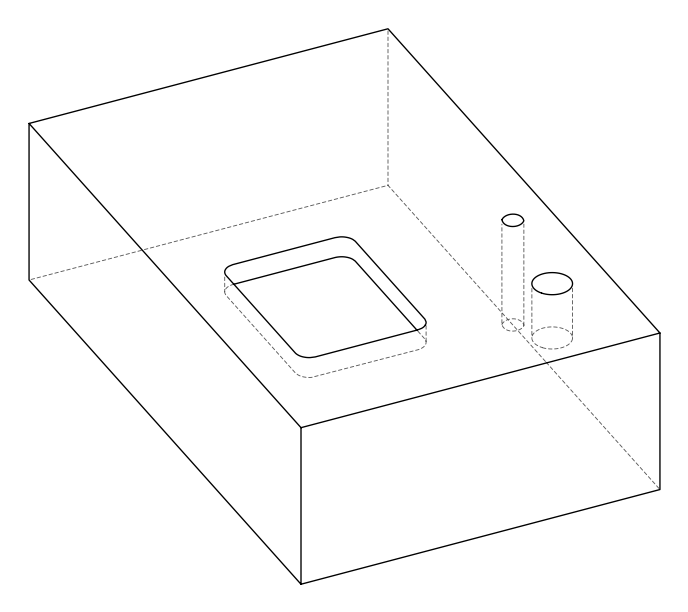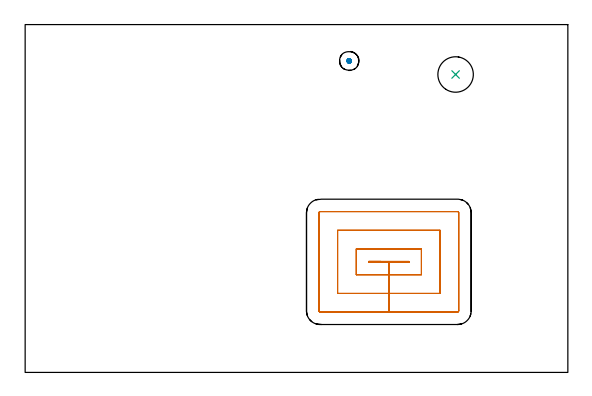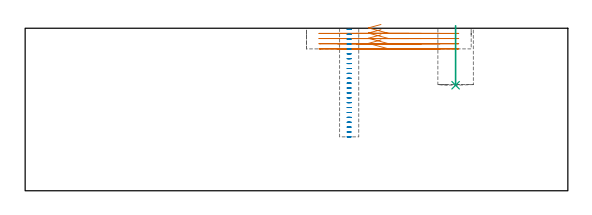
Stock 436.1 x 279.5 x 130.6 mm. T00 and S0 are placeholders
(PLAN: 3 operations, 2 tool changes, 9.4 min)
(1 MILL_RECTANGULAR_POCKET | POCKET_RECTANGULAR_STRAIGHT | UGT0201_104 | Follow Part, ap 5, ae 75% | 7.69 min | 219499 mm3)
(2 MILL_BLIND_HOLE_FROM_SOLID_MATERIAL | STEP1POCKET | NXT0201_011 | Spiral | 1.51 min | 16241 mm3)
(3 INDEXABLE_INSERT_DRILL_BLIND_HOLE_FROM_SOLID | STEP1POCKET_1 | NXT0302_028 | 0.19 min | 28949 mm3)
(TOOL UGT0201_104 | End Mill 20 mm | D20 FL22 Z2)
(TOOL NXT0201_011 | ENDMILL 12mm [2P460-1200-NA 1630] | D12 FL38 Z6)
(TOOL NXT0302_028 | Index. Insert Drill 28.5mm [880-D2850L32-03] | D28.5 PA176 FL86 Z2)
(OP 1 MILL_RECTANGULAR_POCKET)
G17 G21 G94 G90
T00 M6
G54
G17 G0 G90 X285.934 Y89.2 S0 M3
G43 Z140.6 H0
Z133.6
G94 G1 X276.1 Z130.965 F250.
Y88.5 Z130.777
X292.25 Z126.45
X308.4 F500.
Y89.2
X276.1
Y88.5
X292.25
Y78.5
X318.4
Y99.2
X266.1
Y78.5
X292.25
Y63.5
X333.4
Y114.2
X251.1
Y63.5
X292.25
Y48.5
X347.5
G3 X348.4 Y49.4 R0.9
G1 Y128.3
G3 X347.5 Y129.2 R0.9
G1 X237.
G3 X236.1 Y128.3 R0.9
G1 Y49.4
G3 X237. Y48.5 R0.9
G1 X292.25
X293.25
G0 X285.934 Y89.2 Z129.45
G1 X276.1 Z126.815 F250.
Y88.5 Z126.627
X292.25 Z122.3
X308.4 F500.
Y89.2
X276.1
Y88.5
X292.25
Y78.5
X318.4
Y99.2
X266.1
Y78.5
X292.25
Y63.5
X333.4
Y114.2
X251.1
Y63.5
X292.25
Y48.5
X347.5
G3 X348.4 Y49.4 R0.9
G1 Y128.3
G3 X347.5 Y129.2 R0.9
G1 X237.
G3 X236.1 Y128.3 R0.9
G1 Y49.4
G3 X237. Y48.5 R0.9
G1 X292.25
X293.25
G0 X285.934 Y89.2 Z125.3
G1 X276.1 Z122.665 F250.
Y88.5 Z122.477
X292.25 Z118.15
X308.4 F500.
Y89.2
X276.1
Y88.5
X292.25
Y78.5
X318.4
Y99.2
X266.1
Y78.5
X292.25
Y63.5
X333.4
Y114.2
X251.1
Y63.5
X292.25
Y48.5
X347.5
G3 X348.4 Y49.4 R0.9
G1 Y128.3
G3 X347.5 Y129.2 R0.9
G1 X237.
G3 X236.1 Y128.3 R0.9
G1 Y49.4
G3 X237. Y48.5 R0.9
G1 X292.25
X293.25
G0 X285.934 Y89.2 Z121.15
G1 X276.1 Z118.515 F250.
Y88.5 Z118.327
X292.25 Z114.
X308.4 F500.
Y89.2
X276.1
Y88.5
X292.25
Y78.5
X318.4
Y99.2
X266.1
Y78.5
X292.25
Y63.5
X333.4
Y114.2
X251.1
Y63.5
X292.25
Y48.5
X347.5
G3 X348.4 Y49.4 R0.9
G1 Y128.3
G3 X347.5 Y129.2 R0.9
G1 X237.
G3 X236.1 Y128.3 R0.9
G1 Y49.4
G3 X237. Y48.5 R0.9
G1 X292.25
X293.25
G0 Z140.6
M5
M2
(OP 2 MILL_BLIND_HOLE_FROM_SOLID_MATERIAL)
G17 G21 G94 G90
T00 M6
G54
G17 G0 G90 X260.4 Y250.3 S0 M3
G43 Z140.6 H1
Z129.674
G94 G3 X261.161 Y251.239 R0.778 F250.
X260.047 Y251.963 R0.939
X258.737 Y249.947 R1.7
X260.047 Y251.963 R-1.7
X259.392 Y250.955 R0.85
X260.4 Y250.3 R0.85
G0 Z125.748
G3 X261.161 Y251.239 R0.778
X260.047 Y251.963 R0.939
X258.737 Y249.947 R1.7
X260.047 Y251.963 R-1.7
X259.392 Y250.955 R0.85
X260.4 Y250.3 R0.85
G0 Z121.822
G3 X261.161 Y251.239 R0.778
X260.047 Y251.963 R0.939
X258.737 Y249.947 R1.7
X260.047 Y251.963 R-1.7
X259.392 Y250.955 R0.85
X260.4 Y250.3 R0.85
G0 Z117.896
G3 X261.161 Y251.239 R0.778
X260.047 Y251.963 R0.939
X258.737 Y249.947 R1.7
X260.047 Y251.963 R-1.7
X259.392 Y250.955 R0.85
X260.4 Y250.3 R0.85
G0 Z113.97
G3 X261.161 Y251.239 R0.778
X260.047 Y251.963 R0.939
X258.737 Y249.947 R1.7
X260.047 Y251.963 R-1.7
X259.392 Y250.955 R0.85
X260.4 Y250.3 R0.85
G0 Z110.043
G3 X261.161 Y251.239 R0.778
X260.047 Y251.963 R0.939
X258.737 Y249.947 R1.7
X260.047 Y251.963 R-1.7
X259.392 Y250.955 R0.85
X260.4 Y250.3 R0.85
G0 Z106.117
G3 X261.161 Y251.239 R0.778
X260.047 Y251.963 R0.939
X258.737 Y249.947 R1.7
X260.047 Y251.963 R-1.7
X259.392 Y250.955 R0.85
X260.4 Y250.3 R0.85
G0 Z102.191
G3 X261.161 Y251.239 R0.778
X260.047 Y251.963 R0.939
X258.737 Y249.947 R1.7
X260.047 Y251.963 R-1.7
X259.392 Y250.955 R0.85
X260.4 Y250.3 R0.85
G0 Z98.265
G3 X261.161 Y251.239 R0.778
X260.047 Y251.963 R0.939
X258.737 Y249.947 R1.7
X260.047 Y251.963 R-1.7
X259.392 Y250.955 R0.85
X260.4 Y250.3 R0.85
G0 Z94.339
G3 X261.161 Y251.239 R0.778
X260.047 Y251.963 R0.939
X258.737 Y249.947 R1.7
X260.047 Y251.963 R-1.7
X259.392 Y250.955 R0.85
X260.4 Y250.3 R0.85
G0 Z90.413
G3 X261.161 Y251.239 R0.778
X260.047 Y251.963 R0.939
X258.737 Y249.947 R1.7
X260.047 Y251.963 R-1.7
X259.392 Y250.955 R0.85
X260.4 Y250.3 R0.85
G0 Z86.487
G3 X261.161 Y251.239 R0.778
X260.047 Y251.963 R0.939
X258.737 Y249.947 R1.7
X260.047 Y251.963 R-1.7
X259.392 Y250.955 R0.85
X260.4 Y250.3 R0.85
G0 Z82.561
G3 X261.161 Y251.239 R0.778
X260.047 Y251.963 R0.939
X258.737 Y249.947 R1.7
X260.047 Y251.963 R-1.7
X259.392 Y250.955 R0.85
X260.4 Y250.3 R0.85
G0 Z78.635
G3 X261.161 Y251.239 R0.778
X260.047 Y251.963 R0.939
X258.737 Y249.947 R1.7
X260.047 Y251.963 R-1.7
X259.392 Y250.955 R0.85
X260.4 Y250.3 R0.85
G0 Z74.709
G3 X261.161 Y251.239 R0.778
X260.047 Y251.963 R0.939
X258.737 Y249.947 R1.7
X260.047 Y251.963 R-1.7
X259.392 Y250.955 R0.85
X260.4 Y250.3 R0.85
G0 Z70.783
G3 X261.161 Y251.239 R0.778
X260.047 Y251.963 R0.939
X258.737 Y249.947 R1.7
X260.047 Y251.963 R-1.7
X259.392 Y250.955 R0.85
X260.4 Y250.3 R0.85
G0 Z66.857
G3 X261.161 Y251.239 R0.778
X260.047 Y251.963 R0.939
X258.737 Y249.947 R1.7
X260.047 Y251.963 R-1.7
X259.392 Y250.955 R0.85
X260.4 Y250.3 R0.85
G0 Z62.93
G3 X261.161 Y251.239 R0.778
X260.047 Y251.963 R0.939
X258.737 Y249.947 R1.7
X260.047 Y251.963 R-1.7
X259.392 Y250.955 R0.85
X260.4 Y250.3 R0.85
G0 Z59.004
G3 X261.161 Y251.239 R0.778
X260.047 Y251.963 R0.939
X258.737 Y249.947 R1.7
X260.047 Y251.963 R-1.7
X259.392 Y250.955 R0.85
X260.4 Y250.3 R0.85
G0 Z55.078
G3 X261.161 Y251.239 R0.778
X260.047 Y251.963 R0.939
X258.737 Y249.947 R1.7
X260.047 Y251.963 R-1.7
X259.392 Y250.955 R0.85
X260.4 Y250.3 R0.85
G0 Z51.152
G3 X261.161 Y251.239 R0.778
X260.047 Y251.963 R0.939
X258.737 Y249.947 R1.7
X260.047 Y251.963 R-1.7
X259.392 Y250.955 R0.85
X260.4 Y250.3 R0.85
G0 Z47.226
G3 X261.161 Y251.239 R0.778
X260.047 Y251.963 R0.939
X258.737 Y249.947 R1.7
X260.047 Y251.963 R-1.7
X259.392 Y250.955 R0.85
X260.4 Y250.3 R0.85
G0 Z43.3
G3 X261.161 Y251.239 R0.778
X260.047 Y251.963 R0.939
X258.737 Y249.947 R1.7
X260.047 Y251.963 R-1.7
X259.392 Y250.955 R0.85
X260.4 Y250.3 R0.85
G0 Z140.6
M5
M2
(OP 3 INDEXABLE_INSERT_DRILL_BLIND_HOLE_FROM_SOLID)
G17 G21 G94 G90
T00 M6
G54
G17 G0 G90 X345.9 Y239.4 S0 M3
G43 Z140.6 H1
G94 G81 G98 Z84.8 F250. R132.6
G80
M5
M2
